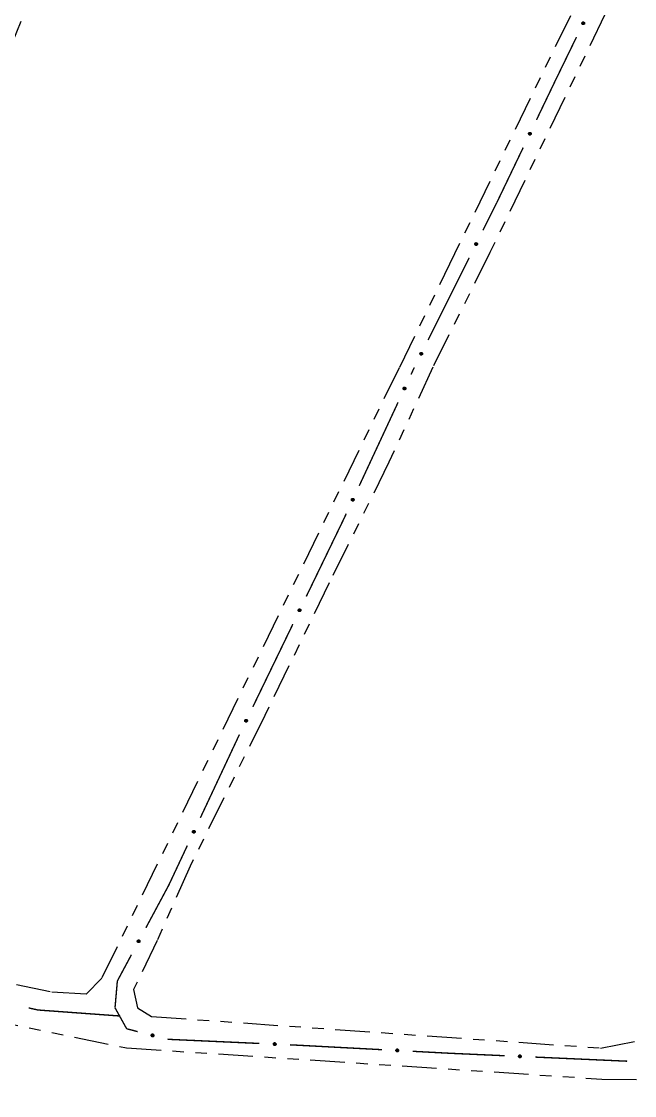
# Model space of a CAD drawing. Extents: x 203665 to 205970, y 4870865 to 4873745.
# Drawn here: x 204281.9 to 204361.8, y 4872053.6 to 4872193.6 of the extents above; entities that cross this region are included whole.
import ezdxf

# ---------------------------------------------------------------- set-up
doc = ezdxf.new("R2010")
doc.units = 0
doc.header["$LTSCALE"] = 1.5
doc.header["$MEASUREMENT"] = 0
doc.linetypes.add('TRACO_25', pattern=[8, 3, -1, 1, -1, 1, -1])
doc.layers.add('SV-EIXO-RUA-N-PAV', color=6, linetype='CONTINUOUS')
doc.layers.add('SV-RUA-NAO-PAV', color=7, linetype='CONTINUOUS')

msp = doc.modelspace()

# ---------------------------------------------------------------- linework, layer by layer
at = {"layer": 'SV-EIXO-RUA-N-PAV'}
for points in [[(204355.314486, 4872193.486355), (204355.33112, 4872193.440363), (204355.336011, 4872193.397433), (204355.329785, 4872193.360453), (204355.315763, 4872193.329209), (204355.297817, 4872193.298861), (204355.272973, 4872193.272256), (204355.238858, 4872193.248835), (204355.192838, 4872193.231825), (204355.148531, 4872193.229705), (204355.11195, 4872193.233869), (204355.078529, 4872193.246615), (204355.049339, 4872193.264543), (204355.022557, 4872193.291263), (204354.99916, 4872193.326067), (204354.983175, 4872193.372756), (204354.978669, 4872193.414876), (204354.98563, 4872193.450487), (204354.998657, 4872193.484005), (204355.01735, 4872193.514768), (204355.041888, 4872193.540743), (204355.076972, 4872193.564238), (204355.123263, 4872193.579404), (204355.165221, 4872193.584378), (204355.20092, 4872193.577918), (204355.23363, 4872193.56435), (204355.264288, 4872193.546721), (204355.292072, 4872193.522861), (204355.314486, 4872193.486355)], [(204348.356128, 4872179.079428), (204348.373019, 4872179.033529), (204348.378151, 4872178.990627), (204348.372132, 4872178.953613), (204348.358284, 4872178.922291), (204348.340508, 4872178.891843), (204348.315813, 4872178.8651), (204348.28183, 4872178.841488), (204348.235906, 4872178.824221), (204348.191612, 4872178.821853), (204348.155007, 4872178.825813), (204348.121516, 4872178.838372), (204348.092227, 4872178.856136), (204348.065295, 4872178.882706), (204348.041703, 4872178.917378), (204348.025458, 4872178.963977), (204348.020716, 4872179.006071), (204348.027478, 4872179.04172), (204348.040317, 4872179.07531), (204348.058838, 4872179.106178), (204348.08323, 4872179.13229), (204348.118182, 4872179.15598), (204348.164388, 4872179.171405), (204348.206318, 4872179.176614), (204348.242052, 4872179.170354), (204348.274838, 4872179.156969), (204348.305593, 4872179.139512), (204348.33351, 4872179.115807), (204348.356128, 4872179.079428)], [(204341.351732, 4872164.692603), (204341.367853, 4872164.646428), (204341.372266, 4872164.603446), (204341.365628, 4872164.566538), (204341.351258, 4872164.535452), (204341.332975, 4872164.505306), (204341.307837, 4872164.478979), (204341.273463, 4872164.45594), (204341.227257, 4872164.439443), (204341.182929, 4872164.437817), (204341.146396, 4872164.442388), (204341.113119, 4872164.455506), (204341.084131, 4872164.473757), (204341.057648, 4872164.500774), (204341.03464, 4872164.535836), (204341.019177, 4872164.5827), (204341.015139, 4872164.624868), (204341.022497, 4872164.660399), (204341.035896, 4872164.69377), (204341.054931, 4872164.724323), (204341.079756, 4872164.750024), (204341.1151, 4872164.773126), (204341.161557, 4872164.787775), (204341.203568, 4872164.792282), (204341.239193, 4872164.785425), (204341.27175, 4872164.771494), (204341.302209, 4872164.753524), (204341.329726, 4872164.729356), (204341.351732, 4872164.692603)], [(204334.195937, 4872150.381957), (204334.212058, 4872150.335782), (204334.216471, 4872150.2928), (204334.209833, 4872150.255892), (204334.195463, 4872150.224806), (204334.17718, 4872150.19466), (204334.152042, 4872150.168333), (204334.117668, 4872150.145294), (204334.071462, 4872150.128797), (204334.027134, 4872150.12717), (204333.990601, 4872150.131742), (204333.957324, 4872150.14486), (204333.928336, 4872150.163111), (204333.901853, 4872150.190128), (204333.878845, 4872150.22519), (204333.863382, 4872150.272054), (204333.859344, 4872150.314222), (204333.866702, 4872150.349753), (204333.880101, 4872150.383124), (204333.899136, 4872150.413677), (204333.923961, 4872150.439377), (204333.959305, 4872150.46248), (204334.005762, 4872150.477129), (204334.047773, 4872150.481636), (204334.083398, 4872150.474779), (204334.115955, 4872150.460848), (204334.146414, 4872150.442878), (204334.173931, 4872150.41871), (204334.195937, 4872150.381957)], [(204331.701455, 4872145.696095), (204331.684033, 4872145.741795), (204331.678405, 4872145.784635), (204331.683994, 4872145.821716), (204331.697478, 4872145.853196), (204331.7149, 4872145.883848), (204331.739283, 4872145.910876), (204331.77299, 4872145.93488), (204331.818711, 4872145.952678), (204331.862975, 4872145.955559), (204331.899623, 4872145.952024), (204331.933258, 4872145.939854), (204331.962751, 4872145.922431), (204331.989989, 4872145.896175), (204332.01398, 4872145.861778), (204332.030765, 4872145.815371), (204332.035994, 4872145.773334), (204332.029646, 4872145.737609), (204332.017197, 4872145.703872), (204331.999035, 4872145.672792), (204331.974948, 4872145.646399), (204331.940272, 4872145.622305), (204331.894249, 4872145.606346), (204331.852382, 4872145.600652), (204331.816577, 4872145.606497), (204331.783639, 4872145.619501), (204331.752683, 4872145.636601), (204331.724493, 4872145.65998), (204331.701455, 4872145.696095)], [(204324.953763, 4872131.188557), (204324.936341, 4872131.234257), (204324.930713, 4872131.277097), (204324.936302, 4872131.314178), (204324.949786, 4872131.345658), (204324.967208, 4872131.37631), (204324.991591, 4872131.403338), (204325.025298, 4872131.427342), (204325.071019, 4872131.44514), (204325.115283, 4872131.448021), (204325.151931, 4872131.444486), (204325.185566, 4872131.432316), (204325.215059, 4872131.414893), (204325.242297, 4872131.388637), (204325.266288, 4872131.35424), (204325.283073, 4872131.307833), (204325.288302, 4872131.265796), (204325.281954, 4872131.230071), (204325.269505, 4872131.196334), (204325.251343, 4872131.165255), (204325.227256, 4872131.138861), (204325.19258, 4872131.114768), (204325.146557, 4872131.098808), (204325.10469, 4872131.093114), (204325.068885, 4872131.098959), (204325.035947, 4872131.111963), (204325.004991, 4872131.129063), (204324.976801, 4872131.152442), (204324.953763, 4872131.188557)], [(204318.022143, 4872116.770151), (204318.005423, 4872116.816112), (204318.000451, 4872116.859033), (204318.006608, 4872116.896025), (204318.020572, 4872116.927294), (204318.038461, 4872116.957676), (204318.063255, 4872116.984328), (204318.097326, 4872117.007812), (204318.143314, 4872117.024909), (204318.187617, 4872117.027112), (204318.224206, 4872117.023016), (204318.257651, 4872117.010333), (204318.286873, 4872116.99246), (204318.313706, 4872116.96579), (204318.337169, 4872116.93103), (204318.35324, 4872116.884372), (204318.357826, 4872116.84226), (204318.350931, 4872116.806636), (204318.337967, 4872116.773094), (204318.319332, 4872116.742296), (204318.294843, 4872116.716274), (204318.259803, 4872116.692714), (204318.213541, 4872116.677461), (204318.171592, 4872116.672408), (204318.13588, 4872116.678801), (204318.103145, 4872116.692307), (204318.072455, 4872116.709879), (204318.044626, 4872116.733688), (204318.022143, 4872116.770151)], [(204311.053168, 4872102.367603), (204311.036448, 4872102.413564), (204311.031476, 4872102.456485), (204311.037633, 4872102.493477), (204311.051597, 4872102.524746), (204311.069486, 4872102.555128), (204311.09428, 4872102.58178), (204311.128351, 4872102.605264), (204311.174339, 4872102.622361), (204311.218642, 4872102.624564), (204311.255231, 4872102.620468), (204311.288676, 4872102.607785), (204311.317899, 4872102.589912), (204311.344731, 4872102.563242), (204311.368194, 4872102.528482), (204311.384266, 4872102.481824), (204311.388851, 4872102.439712), (204311.381957, 4872102.404088), (204311.368993, 4872102.370546), (204311.350357, 4872102.339748), (204311.325869, 4872102.313726), (204311.290828, 4872102.290166), (204311.244566, 4872102.274913), (204311.202617, 4872102.26986), (204311.166906, 4872102.276253), (204311.13417, 4872102.289759), (204311.10348, 4872102.307331), (204311.075651, 4872102.331139), (204311.053168, 4872102.367603)], [(204304.238518, 4872087.890049), (204304.221233, 4872087.935801), (204304.215732, 4872087.978657), (204304.221433, 4872088.015722), (204304.23501, 4872088.047161), (204304.252524, 4872088.077761), (204304.276987, 4872088.104716), (204304.310766, 4872088.128619), (204304.35654, 4872088.146281), (204304.400812, 4872088.14903), (204304.437449, 4872088.145386), (204304.471047, 4872088.133115), (204304.500488, 4872088.115604), (204304.527648, 4872088.089267), (204304.551537, 4872088.054799), (204304.568183, 4872088.008342), (204304.573287, 4872087.96629), (204304.566832, 4872087.930584), (204304.554282, 4872087.896884), (204304.536028, 4872087.865859), (204304.511862, 4872087.839537), (204304.477114, 4872087.815547), (204304.431043, 4872087.799725), (204304.38916, 4872087.794156), (204304.353373, 4872087.800108), (204304.320473, 4872087.81321), (204304.289569, 4872087.830402), (204304.261449, 4872087.853866), (204304.238518, 4872087.890049)], [(204297.042886, 4872073.612614), (204297.028102, 4872073.659234), (204297.024929, 4872073.702325), (204297.032627, 4872073.739027), (204297.047886, 4872073.769685), (204297.06703, 4872073.799292), (204297.092917, 4872073.824884), (204297.12794, 4872073.846924), (204297.174602, 4872073.862082), (204297.218958, 4872073.862431), (204297.255344, 4872073.856809), (204297.288229, 4872073.842739), (204297.31668, 4872073.82366), (204297.342374, 4872073.795891), (204297.364362, 4872073.760181), (204297.378469, 4872073.712891), (204297.38129, 4872073.670624), (204297.372912, 4872073.63532), (204297.358557, 4872073.602349), (204297.33865, 4872073.572357), (204297.313095, 4872073.547382), (204297.2771, 4872073.525308), (204297.23024, 4872073.512002), (204297.188116, 4872073.508708), (204297.152704, 4872073.516588), (204297.120562, 4872073.531452), (204297.090633, 4872073.550291), (204297.063824, 4872073.575242), (204297.042886, 4872073.612614)], [(204299.124508, 4872061.262135), (204299.082758, 4872061.236659), (204299.041667, 4872061.223302), (204299.004189, 4872061.222026), (204298.970776, 4872061.229533), (204298.937457, 4872061.241064), (204298.906431, 4872061.260101), (204298.876675, 4872061.288857), (204298.850826, 4872061.330559), (204298.839909, 4872061.373552), (204298.836692, 4872061.410229), (204298.842514, 4872061.445521), (204298.854258, 4872061.4777), (204298.875098, 4872061.509275), (204298.904535, 4872061.539145), (204298.947096, 4872061.564122), (204298.98747, 4872061.576941), (204299.023754, 4872061.577224), (204299.059197, 4872061.571146), (204299.093071, 4872061.558966), (204299.12342, 4872061.540104), (204299.153441, 4872061.510412), (204299.177537, 4872061.468077), (204299.190782, 4872061.427954), (204299.191574, 4872061.391684), (204299.184805, 4872061.356925), (204299.173646, 4872061.323367), (204299.155808, 4872061.291381), (204299.124508, 4872061.262135)], [(204315.073254, 4872060.150277), (204315.037607, 4872060.116791), (204315.000122, 4872060.095301), (204314.963699, 4872060.086376), (204314.929457, 4872060.086881), (204314.894484, 4872060.091344), (204314.860216, 4872060.103623), (204314.825201, 4872060.125675), (204314.791359, 4872060.161199), (204314.771868, 4872060.201045), (204314.761208, 4872060.236285), (204314.759679, 4872060.272021), (204314.764583, 4872060.305924), (204314.778515, 4872060.341097), (204314.80121, 4872060.376363), (204314.837753, 4872060.409528), (204314.874646, 4872060.430344), (204314.910103, 4872060.438052), (204314.94604, 4872060.439362), (204314.98169, 4872060.434378), (204315.015259, 4872060.422131), (204315.050725, 4872060.399217), (204315.08298, 4872060.362715), (204315.104162, 4872060.326155), (204315.112366, 4872060.290816), (204315.112859, 4872060.255407), (204315.108809, 4872060.220275), (204315.0979, 4872060.185314), (204315.073254, 4872060.150277)], [(204331.050948, 4872059.322835), (204331.015049, 4872059.28962), (204330.977403, 4872059.268414), (204330.940914, 4872059.259764), (204330.906676, 4872059.260528), (204330.871738, 4872059.265255), (204330.837564, 4872059.277792), (204330.802717, 4872059.300109), (204330.769144, 4872059.335887), (204330.749955, 4872059.375879), (204330.739561, 4872059.411199), (204330.738302, 4872059.446946), (204330.743463, 4872059.48081), (204330.75766, 4872059.515878), (204330.78062, 4872059.550971), (204330.817413, 4872059.583859), (204330.854463, 4872059.604396), (204330.889977, 4872059.611835), (204330.925922, 4872059.612873), (204330.961534, 4872059.60762), (204330.995009, 4872059.59512), (204331.030301, 4872059.571938), (204331.06228, 4872059.535193), (204331.083185, 4872059.498475), (204331.091121, 4872059.463075), (204331.091346, 4872059.427663), (204331.087031, 4872059.392562), (204331.075859, 4872059.357685), (204331.050948, 4872059.322835)], [(204347.033156, 4872058.552174), (204346.997533, 4872058.518662), (204346.960065, 4872058.497145), (204346.923648, 4872058.488193), (204346.889405, 4872058.488674), (204346.854429, 4872058.493111), (204346.820152, 4872058.505365), (204346.785121, 4872058.527392), (204346.751254, 4872058.562891), (204346.731734, 4872058.602723), (204346.721048, 4872058.637956), (204346.719493, 4872058.673691), (204346.724373, 4872058.707597), (204346.738279, 4872058.742781), (204346.760948, 4872058.778063), (204346.797468, 4872058.811254), (204346.834346, 4872058.832097), (204346.869797, 4872058.839831), (204346.905733, 4872058.841167), (204346.941387, 4872058.836208), (204346.974964, 4872058.823986), (204347.010447, 4872058.801097), (204347.042729, 4872058.764619), (204347.063937, 4872058.728074), (204347.072167, 4872058.692741), (204347.072685, 4872058.657333), (204347.068661, 4872058.622198), (204347.057777, 4872058.587229), (204347.033156, 4872058.552174)]]:
    msp.add_lwpolyline(points, close=True, dxfattribs=at)
for points in [[(204355.01735, 4872193.514768), (204354.978669, 4872193.414876)], [(204355.041888, 4872193.540743), (204354.983175, 4872193.372756)], [(204355.028293, 4872193.523575), (204354.983287, 4872193.3998)], [(204355.059162, 4872193.546498), (204354.994142, 4872193.356591)], [(204355.076972, 4872193.564238), (204354.99916, 4872193.326067)], [(204355.099814, 4872193.567699), (204355.011729, 4872193.311627)], [(204355.123263, 4872193.579404), (204355.022557, 4872193.291263)], [(204355.142392, 4872193.580377), (204355.037073, 4872193.282615)], [(204355.165221, 4872193.584378), (204355.049339, 4872193.264543)], [(204355.180862, 4872193.578363), (204355.064803, 4872193.258513)], [(204355.20092, 4872193.577918), (204355.078529, 4872193.246615)], [(204355.215751, 4872193.568987), (204355.093658, 4872193.242966)], [(204355.23363, 4872193.56435), (204355.11195, 4872193.233869)], [(204355.248288, 4872193.55165), (204355.134019, 4872193.235481)], [(204355.264288, 4872193.546721), (204355.148531, 4872193.229705)], [(204355.275984, 4872193.530599), (204355.173085, 4872193.234695)], [(204355.292072, 4872193.522861), (204355.192838, 4872193.231825)], [(204355.301294, 4872193.504638), (204355.215697, 4872193.244322)], [(204355.314486, 4872193.486355), (204355.238858, 4872193.248835)], [(204355.322529, 4872193.460935), (204355.25877, 4872193.267381)], [(204355.33112, 4872193.440363), (204355.272973, 4872193.272256)], [(204355.334014, 4872193.415902), (204355.288378, 4872193.293951)], [(204355.336011, 4872193.397433), (204355.297817, 4872193.298861)], [(204348.058838, 4872179.106178), (204348.020716, 4872179.006071)], [(204348.069731, 4872179.115046), (204348.025419, 4872178.991021)], [(204348.08323, 4872179.13229), (204348.025458, 4872178.963977)], [(204348.100471, 4872179.138141), (204348.036515, 4872178.947874)], [(204348.118182, 4872179.15598), (204348.041703, 4872178.917378)], [(204348.141005, 4872179.159569), (204348.054354, 4872178.903008)], [(204348.164388, 4872179.171405), (204348.065295, 4872178.882706)], [(204348.183511, 4872179.172485), (204348.079859, 4872178.874139)], [(204348.206318, 4872179.176614), (204348.092227, 4872178.856136)], [(204348.221991, 4872179.170687), (204348.107723, 4872178.850192)], [(204348.242052, 4872179.170354), (204348.121516, 4872178.838372)], [(204348.256933, 4872179.161506), (204348.136665, 4872178.834807)], [(204348.274838, 4872179.156969), (204348.155007, 4872178.825813)], [(204348.289566, 4872179.144352), (204348.177068, 4872178.827548)], [(204348.305593, 4872179.139512), (204348.191612, 4872178.821853)], [(204348.31738, 4872179.123455), (204348.216137, 4872178.82698)], [(204348.33351, 4872179.115807), (204348.235906, 4872178.824221)], [(204348.342834, 4872179.097637), (204348.258695, 4872178.836846)], [(204348.356128, 4872179.079428), (204348.28183, 4872178.841488)], [(204348.364313, 4872179.054053), (204348.301638, 4872178.860145)], [(204348.373019, 4872179.033529), (204348.315813, 4872178.8651)], [(204348.37605, 4872179.009085), (204348.331097, 4872178.886881)], [(204348.378151, 4872178.990627), (204348.340508, 4872178.891843)], [(204341.054931, 4872164.724323), (204341.015139, 4872164.624868)], [(204341.079756, 4872164.750024), (204341.019177, 4872164.5827)], [(204341.065971, 4872164.733007), (204341.01959, 4872164.609742)], [(204341.097093, 4872164.755585), (204341.029963, 4872164.566415)], [(204341.1151, 4872164.773126), (204341.03464, 4872164.535836)], [(204341.137979, 4872164.776332), (204341.047048, 4872164.521257)], [(204341.161557, 4872164.787775), (204341.057648, 4872164.500774)], [(204341.180696, 4872164.788536), (204341.072067, 4872164.491965)], [(204341.203568, 4872164.792282), (204341.084131, 4872164.473757)], [(204341.219141, 4872164.786094), (204341.099527, 4872164.467555)], [(204341.239193, 4872164.785425), (204341.113119, 4872164.455506)], [(204341.253924, 4872164.776329), (204341.128207, 4872164.451688)], [(204341.27175, 4872164.771494), (204341.146396, 4872164.442388)], [(204341.286266, 4872164.758631), (204341.168482, 4872164.443754)], [(204341.302209, 4872164.753524), (204341.182929, 4872164.437817)], [(204341.313725, 4872164.737273), (204341.207537, 4872164.442533)], [(204341.329726, 4872164.729356), (204341.227257, 4872164.439443)], [(204341.338744, 4872164.711032), (204341.250254, 4872164.451685)], [(204341.351732, 4872164.692603), (204341.273463, 4872164.45594)], [(204341.359491, 4872164.667095), (204341.293581, 4872164.474263)], [(204341.367853, 4872164.646428), (204341.307837, 4872164.478979)], [(204341.370474, 4872164.621937), (204341.323483, 4872164.500502)], [(204341.372266, 4872164.603446), (204341.332975, 4872164.505306)], [(204333.899136, 4872150.413677), (204333.859344, 4872150.314222)], [(204333.923961, 4872150.439377), (204333.863382, 4872150.272054)], [(204333.910176, 4872150.422361), (204333.863795, 4872150.299095)], [(204333.941298, 4872150.444939), (204333.874168, 4872150.255768)], [(204333.959305, 4872150.46248), (204333.878845, 4872150.22519)], [(204333.982184, 4872150.465686), (204333.891253, 4872150.210611)], [(204334.005762, 4872150.477129), (204333.901853, 4872150.190128)], [(204334.024901, 4872150.477889), (204333.916272, 4872150.181319)], [(204334.047773, 4872150.481636), (204333.928336, 4872150.163111)], [(204334.063346, 4872150.475447), (204333.943732, 4872150.156909)], [(204334.083398, 4872150.474779), (204333.957324, 4872150.14486)], [(204334.098129, 4872150.465683), (204333.972412, 4872150.141042)], [(204334.115955, 4872150.460848), (204333.990601, 4872150.131742)], [(204334.130471, 4872150.447985), (204334.012687, 4872150.133108)], [(204334.146414, 4872150.442878), (204334.027134, 4872150.12717)], [(204334.15793, 4872150.426626), (204334.051742, 4872150.131887)], [(204334.173931, 4872150.41871), (204334.071462, 4872150.128797)], [(204334.182949, 4872150.400386), (204334.094459, 4872150.141039)], [(204334.195937, 4872150.381957), (204334.117668, 4872150.145294)], [(204334.203696, 4872150.356448), (204334.137786, 4872150.163616)], [(204334.212058, 4872150.335782), (204334.152042, 4872150.168333)], [(204334.214679, 4872150.311291), (204334.167688, 4872150.189856)], [(204334.216471, 4872150.2928), (204334.17718, 4872150.19466)], [(204331.678405, 4872145.784635), (204331.7149, 4872145.883848)], [(204331.680719, 4872145.766202), (204331.724253, 4872145.888919)], [(204331.684033, 4872145.741795), (204331.739283, 4872145.910876)], [(204331.692976, 4872145.721374), (204331.7534, 4872145.915995)], [(204331.701455, 4872145.696095), (204331.77299, 4872145.93488)], [(204331.714959, 4872145.678042), (204331.79607, 4872145.93979)], [(204331.724493, 4872145.65998), (204331.818711, 4872145.952678)], [(204331.740711, 4872145.65252), (204331.838511, 4872145.950148)], [(204331.752683, 4872145.636601), (204331.862975, 4872145.955559)], [(204331.768765, 4872145.631947), (204331.877584, 4872145.950033)], [(204331.783639, 4872145.619501), (204331.899623, 4872145.952024)], [(204331.801595, 4872145.615172), (204331.918068, 4872145.943243)], [(204331.816577, 4872145.606497), (204331.933258, 4872145.939854)], [(204331.83664, 4872145.606397), (204331.947186, 4872145.928194)], [(204331.852382, 4872145.600652), (204331.962751, 4872145.922431)], [(204331.875139, 4872145.605044), (204331.975326, 4872145.904572)], [(204331.894249, 4872145.606346), (204331.989989, 4872145.896175)], [(204331.917493, 4872145.618453), (204332.001165, 4872145.876)], [(204331.940272, 4872145.622305), (204332.01398, 4872145.861778)], [(204331.957775, 4872145.640349), (204332.019522, 4872145.831344)], [(204331.974948, 4872145.646399), (204332.030765, 4872145.815371)], [(204331.988245, 4872145.663799), (204332.031117, 4872145.788329)], [(204331.999035, 4872145.672792), (204332.035994, 4872145.773334)], [(204324.930713, 4872131.277097), (204324.967208, 4872131.37631)], [(204324.933027, 4872131.258664), (204324.976561, 4872131.381381)], [(204324.936341, 4872131.234257), (204324.991591, 4872131.403338)], [(204324.945284, 4872131.213836), (204325.005708, 4872131.408457)], [(204324.953763, 4872131.188557), (204325.025298, 4872131.427342)], [(204324.967267, 4872131.170504), (204325.048378, 4872131.432252)], [(204324.976801, 4872131.152442), (204325.071019, 4872131.44514)], [(204324.993019, 4872131.144982), (204325.090819, 4872131.44261)], [(204325.004991, 4872131.129063), (204325.115283, 4872131.448021)], [(204325.021073, 4872131.124409), (204325.129892, 4872131.442495)], [(204325.035947, 4872131.111963), (204325.151931, 4872131.444486)], [(204325.053903, 4872131.107635), (204325.170376, 4872131.435705)], [(204325.068885, 4872131.098959), (204325.185566, 4872131.432316)], [(204325.088948, 4872131.098859), (204325.199494, 4872131.420657)], [(204325.10469, 4872131.093114), (204325.215059, 4872131.414893)], [(204325.127447, 4872131.097506), (204325.227634, 4872131.397034)], [(204325.146557, 4872131.098808), (204325.242297, 4872131.388637)], [(204325.169801, 4872131.110915), (204325.253473, 4872131.368462)], [(204325.19258, 4872131.114768), (204325.266288, 4872131.35424)], [(204325.210083, 4872131.132811), (204325.27183, 4872131.323807)], [(204325.227256, 4872131.138861), (204325.283073, 4872131.307833)], [(204325.240554, 4872131.156261), (204325.283425, 4872131.280791)], [(204325.251343, 4872131.165255), (204325.288302, 4872131.265796)], [(204318.000451, 4872116.859033), (204318.038461, 4872116.957676)], [(204318.002483, 4872116.840567), (204318.04789, 4872116.962603)], [(204318.005423, 4872116.816112), (204318.063255, 4872116.984328)], [(204318.014053, 4872116.795556), (204318.077448, 4872116.989229)], [(204318.022143, 4872116.770151), (204318.097326, 4872117.007812)], [(204318.03537, 4872116.751893), (204318.120478, 4872117.012369)], [(204318.044626, 4872116.733688), (204318.143314, 4872117.024909)], [(204318.060728, 4872116.72598), (204318.163072, 4872117.022076)], [(204318.072455, 4872116.709879), (204318.187617, 4872117.027112)], [(204318.088463, 4872116.70498), (204318.202139, 4872117.021363)], [(204318.103145, 4872116.692307), (204318.224206, 4872117.023016)], [(204318.121033, 4872116.687705), (204318.242514, 4872117.013954)], [(204318.13588, 4872116.678801), (204318.257651, 4872117.010333)], [(204318.15594, 4872116.678393), (204318.271399, 4872116.998461)], [(204318.171592, 4872116.672408), (204318.286873, 4872116.99246)], [(204318.194413, 4872116.676452), (204318.299174, 4872116.974411)], [(204318.213541, 4872116.677461), (204318.313706, 4872116.96579)], [(204318.236967, 4872116.68921), (204318.324572, 4872116.945447)], [(204318.259803, 4872116.692714), (204318.337169, 4872116.93103)], [(204318.27758, 4872116.710487), (204318.342243, 4872116.900515)], [(204318.294843, 4872116.716274), (204318.35324, 4872116.884372)], [(204318.308406, 4872116.733468), (204318.353179, 4872116.857327)], [(204318.319332, 4872116.742296), (204318.357826, 4872116.84226)], [(204311.031476, 4872102.456485), (204311.069486, 4872102.555128)], [(204311.033508, 4872102.438019), (204311.078915, 4872102.560055)], [(204311.036448, 4872102.413564), (204311.09428, 4872102.58178)], [(204311.045078, 4872102.393008), (204311.108474, 4872102.586681)], [(204311.053168, 4872102.367603), (204311.128351, 4872102.605264)], [(204311.066395, 4872102.349345), (204311.151503, 4872102.609821)], [(204311.075651, 4872102.331139), (204311.174339, 4872102.622361)], [(204311.091753, 4872102.323432), (204311.194097, 4872102.619528)], [(204311.10348, 4872102.307331), (204311.218642, 4872102.624564)], [(204311.119489, 4872102.302432), (204311.233165, 4872102.618815)], [(204311.13417, 4872102.289759), (204311.255231, 4872102.620468)], [(204311.152058, 4872102.285157), (204311.27354, 4872102.611406)], [(204311.166906, 4872102.276253), (204311.288676, 4872102.607785)], [(204311.186965, 4872102.275845), (204311.302424, 4872102.595913)], [(204311.202617, 4872102.26986), (204311.317899, 4872102.589912)], [(204311.225438, 4872102.273904), (204311.330199, 4872102.571863)], [(204311.244566, 4872102.274913), (204311.344731, 4872102.563242)], [(204311.267992, 4872102.286662), (204311.355597, 4872102.542899)], [(204311.290828, 4872102.290166), (204311.368194, 4872102.528482)], [(204311.308605, 4872102.307939), (204311.373269, 4872102.497967)], [(204311.325869, 4872102.313726), (204311.384266, 4872102.481824)], [(204311.339431, 4872102.33092), (204311.384204, 4872102.454779)], [(204311.350357, 4872102.339748), (204311.388851, 4872102.439712)], [(204304.215732, 4872087.978657), (204304.252524, 4872088.077761)], [(204304.217992, 4872087.960218), (204304.261891, 4872088.082804)], [(204304.221233, 4872087.935801), (204304.276987, 4872088.104716)], [(204304.230115, 4872087.915353), (204304.291119, 4872088.109793)], [(204304.238518, 4872087.890049), (204304.310766, 4872088.128619)], [(204304.251969, 4872087.871955), (204304.33386, 4872088.133461)], [(204304.261449, 4872087.853866), (204304.35654, 4872088.146281)], [(204304.277644, 4872087.846357), (204304.376331, 4872088.143692)], [(204304.289569, 4872087.830402), (204304.400812, 4872088.14903)], [(204304.305636, 4872087.825701), (204304.415405, 4872088.143461)], [(204304.320473, 4872087.81321), (204304.437449, 4872088.145386)], [(204304.338416, 4872087.808828), (204304.455868, 4872088.136549)], [(204304.353373, 4872087.800108), (204304.471047, 4872088.133115)], [(204304.373436, 4872087.799948), (204304.484941, 4872088.121414)], [(204304.38916, 4872087.794156), (204304.500488, 4872088.115604)], [(204304.41193, 4872087.79848), (204304.513011, 4872088.097708)], [(204304.431043, 4872087.799725), (204304.527648, 4872088.089267)], [(204304.454323, 4872087.811762), (204304.538763, 4872088.069059)], [(204304.477114, 4872087.815547), (204304.551537, 4872088.054799)], [(204304.494671, 4872087.833538), (204304.556987, 4872088.024349)], [(204304.511862, 4872087.839537), (204304.568183, 4872088.008342)], [(204304.525211, 4872087.856897), (204304.568454, 4872087.981299)], [(204304.536028, 4872087.865859), (204304.573287, 4872087.96629)], [(204297.024929, 4872073.702325), (204297.06703, 4872073.799292)], [(204297.026187, 4872073.68379), (204297.076657, 4872073.803821)], [(204297.028102, 4872073.659234), (204297.092917, 4872073.824884)], [(204297.035865, 4872073.638335), (204297.107303, 4872073.829188)], [(204297.042886, 4872073.612614), (204297.12794, 4872073.846924)], [(204297.055337, 4872073.593818), (204297.151262, 4872073.850508)], [(204297.063824, 4872073.575242), (204297.174602, 4872073.862082)], [(204297.07959, 4872073.566868), (204297.194225, 4872073.858426)], [(204297.090633, 4872073.550291), (204297.218958, 4872073.862431)], [(204297.106423, 4872073.544727), (204297.233228, 4872073.85608)], [(204297.120562, 4872073.531452), (204297.255344, 4872073.856809)], [(204297.138241, 4872073.526105), (204297.273258, 4872073.846989)], [(204297.152704, 4872073.516588), (204297.288229, 4872073.842739)], [(204297.172729, 4872073.515342), (204297.301469, 4872073.830303)], [(204297.188116, 4872073.508708), (204297.31668, 4872073.82366)], [(204297.211087, 4872073.511794), (204297.328215, 4872073.805112)], [(204297.23024, 4872073.512002), (204297.342374, 4872073.795891)], [(204297.254137, 4872073.522762), (204297.352379, 4872073.775111)], [(204297.2771, 4872073.525308), (204297.364362, 4872073.760181)], [(204297.295604, 4872073.542322), (204297.368157, 4872073.72948)], [(204297.313095, 4872073.547382), (204297.378469, 4872073.712891)], [(204297.327364, 4872073.563994), (204297.377277, 4872073.685873)], [(204297.33865, 4872073.572357), (204297.38129, 4872073.670624)], [(204299.184805, 4872061.356925), (204298.836692, 4872061.410229)], [(204299.173646, 4872061.323367), (204298.839909, 4872061.373552)], [(204299.185781, 4872061.375369), (204298.841957, 4872061.429968)], [(204299.191574, 4872061.391684), (204298.842514, 4872061.445521)], [(204299.175284, 4872061.340028), (204298.842674, 4872061.388925)], [(204299.160181, 4872061.308689), (204298.849697, 4872061.350487)], [(204299.155808, 4872061.291381), (204298.850826, 4872061.330559)], [(204299.188009, 4872061.411428), (204298.851434, 4872061.461344)], [(204299.190782, 4872061.427954), (204298.854258, 4872061.4777)], [(204299.182307, 4872061.449526), (204298.86952, 4872061.493326)], [(204299.177537, 4872061.468077), (204298.875098, 4872061.509275)], [(204299.161389, 4872061.488719), (204298.892892, 4872061.523947)], [(204299.153441, 4872061.510412), (204298.904535, 4872061.539145)], [(204299.132504, 4872061.524325), (204298.933444, 4872061.550151)], [(204299.12342, 4872061.540104), (204298.947096, 4872061.564122)], [(204299.103884, 4872061.55), (204298.973619, 4872061.569408)], [(204299.093071, 4872061.558966), (204298.98747, 4872061.576941)], [(204299.139792, 4872061.278709), (204298.867632, 4872061.310652)], [(204299.124508, 4872061.262135), (204298.876675, 4872061.288857)], [(204299.101203, 4872061.249182), (204298.89882, 4872061.273045)], [(204299.082758, 4872061.236659), (204298.906431, 4872061.260101)], [(204299.059367, 4872061.228944), (204298.930763, 4872061.249333)], [(204299.041667, 4872061.223302), (204298.937457, 4872061.241064)], [(204315.112366, 4872060.290816), (204314.759679, 4872060.272021)], [(204315.112859, 4872060.255407), (204314.761208, 4872060.236285)], [(204315.110037, 4872060.273661), (204314.762318, 4872060.256684)], [(204315.104162, 4872060.326155), (204314.764583, 4872060.305924)], [(204315.104832, 4872060.309411), (204314.765169, 4872060.289337)], [(204315.107001, 4872060.236919), (204314.771427, 4872060.216658)], [(204315.108809, 4872060.220275), (204314.771868, 4872060.201045)], [(204315.091449, 4872060.345534), (204314.776321, 4872060.324344)], [(204315.08298, 4872060.362715), (204314.778515, 4872060.341097)], [(204315.098636, 4872060.20315), (204314.786173, 4872060.180473)], [(204315.0979, 4872060.185314), (204314.791359, 4872060.161199)], [(204315.062947, 4872060.379612), (204314.792927, 4872060.359103)], [(204315.050725, 4872060.399217), (204314.80121, 4872060.376363)], [(204315.084819, 4872060.16963), (204314.811886, 4872060.145156)], [(204315.073254, 4872060.150277), (204314.825201, 4872060.125675)], [(204315.027382, 4872060.408547), (204314.827252, 4872060.393057)], [(204315.015259, 4872060.422131), (204314.837753, 4872060.409528)], [(204315.053096, 4872060.132826), (204314.850115, 4872060.114734)], [(204315.037607, 4872060.116791), (204314.860216, 4872060.103623)], [(204314.99411, 4872060.427817), (204314.862631, 4872060.420134)], [(204314.98169, 4872060.434378), (204314.874646, 4872060.430344)], [(204315.016292, 4872060.104449), (204314.886238, 4872060.098067)], [(204315.000122, 4872060.095301), (204314.894484, 4872060.091344)], [(204331.091121, 4872059.463075), (204330.738302, 4872059.446946)], [(204331.091346, 4872059.427663), (204330.739561, 4872059.411199)], [(204331.088662, 4872059.445938), (204330.740826, 4872059.431589)], [(204331.083185, 4872059.498475), (204330.743463, 4872059.48081)], [(204331.083728, 4872059.481727), (204330.743923, 4872059.464219)], [(204331.085349, 4872059.409219), (204330.749631, 4872059.391495)], [(204331.087031, 4872059.392562), (204330.749955, 4872059.375879)], [(204331.070618, 4872059.517949), (204330.75534, 4872059.499141)], [(204331.06228, 4872059.535193), (204330.75766, 4872059.515878)], [(204331.076729, 4872059.375516), (204330.764104, 4872059.3552)], [(204331.075859, 4872059.357685), (204330.769144, 4872059.335887)], [(204331.042375, 4872059.552242), (204330.772207, 4872059.533774)], [(204331.030301, 4872059.571938), (204330.78062, 4872059.550971)], [(204331.062659, 4872059.342101), (204330.789549, 4872059.31969)], [(204331.050948, 4872059.322835), (204330.802717, 4872059.300109)], [(204331.00703, 4872059.581445), (204330.806788, 4872059.567468)], [(204330.995009, 4872059.59512), (204330.817413, 4872059.583859)], [(204331.030659, 4872059.305537), (204330.827547, 4872059.28898)], [(204331.015049, 4872059.28962), (204330.837564, 4872059.277792)], [(204330.973904, 4872059.600965), (204330.842371, 4872059.594276)], [(204330.961534, 4872059.60762), (204330.854463, 4872059.604396)], [(204330.993641, 4872059.277439), (204330.863543, 4872059.27204)], [(204330.977403, 4872059.268414), (204330.871738, 4872059.265255)], [(204347.072167, 4872058.692741), (204346.719493, 4872058.673691)], [(204347.072685, 4872058.657333), (204346.721048, 4872058.637956)], [(204347.06985, 4872058.675584), (204346.722144, 4872058.658355)], [(204347.063937, 4872058.728074), (204346.724373, 4872058.707597)], [(204347.064619, 4872058.711331), (204346.72497, 4872058.69101)], [(204347.06684, 4872058.63884), (204346.731281, 4872058.618336)], [(204347.068661, 4872058.622198), (204346.731734, 4872058.602723)], [(204347.05121, 4872058.747444), (204346.736098, 4872058.726026)], [(204347.042729, 4872058.764619), (204346.738279, 4872058.742781)], [(204347.0585, 4872058.605066), (204346.746054, 4872058.582162)], [(204347.057777, 4872058.587229), (204346.751254, 4872058.562891)], [(204347.022683, 4872058.781501), (204346.752678, 4872058.760797)], [(204347.010447, 4872058.801097), (204346.760948, 4872058.778063)], [(204347.044707, 4872058.571536), (204346.771792, 4872058.546864)], [(204347.033156, 4872058.552174), (204346.785121, 4872058.527392)], [(204346.987098, 4872058.810411), (204346.786979, 4872058.794776)], [(204346.974964, 4872058.823986), (204346.797468, 4872058.811254)], [(204347.013011, 4872058.534708), (204346.810044, 4872058.516469)], [(204346.997533, 4872058.518662), (204346.820152, 4872058.505365)], [(204346.953811, 4872058.829656), (204346.822338, 4872058.821878)], [(204346.941387, 4872058.836208), (204346.834346, 4872058.832097)], [(204346.976227, 4872058.506304), (204346.846178, 4872058.499828)], [(204346.960065, 4872058.497145), (204346.854429, 4872058.493111)]]:
    msp.add_lwpolyline(points, dxfattribs=at)
at = {"layer": 'SV-EIXO-RUA-N-PAV', "const_width": 0.18}
for points in [[(204354.278165, 4872191.606589), (204351.654674, 4872186.210544)], [(204351.654674, 4872186.210544), (204351.46124, 4872185.812687)], [(204351.46124, 4872185.812687), (204349.059182, 4872180.800984)], [(204347.330339, 4872177.193893), (204344.304865, 4872170.881484)], [(204344.304865, 4872170.881484), (204343.87888, 4872169.992701)], [(204343.87888, 4872169.992701), (204342.083489, 4872166.402156)], [(204340.294541, 4872162.824495), (204334.927694, 4872152.09151)], [(204332.705323, 4872147.593391), (204333.062806, 4872148.361979)], [(204333.138746, 4872148.513848), (204333.062806, 4872148.361979)], [(204325.957631, 4872133.085853), (204331.0184, 4872143.966507)], [(204319.054937, 4872118.651858), (204323.846107, 4872128.55361)], [(204323.846107, 4872128.55361), (204323.936504, 4872128.740431)], [(204323.936504, 4872128.740431), (204324.270708, 4872129.458969)], [(204312.085962, 4872104.24931), (204317.312693, 4872115.051221)], [(204309.916815, 4872099.74439), (204310.247052, 4872100.448896)], [(204310.247052, 4872100.448896), (204310.343718, 4872100.648673)], [(204305.248042, 4872089.784342), (204309.916815, 4872099.74439)], [(204301.120751, 4872080.979453), (204303.550307, 4872086.162506)], [(204300.990361, 4872080.736453), (204301.120751, 4872080.979453)], [(204298.153454, 4872075.449492), (204300.990361, 4872080.736453)], [(204294.428129, 4872068.506841), (204296.262184, 4872071.924851)], [(204294.123919, 4872065.008425), (204294.417646, 4872068.386283)], [(204294.417646, 4872068.386283), (204294.428129, 4872068.506841)], [(204284.104399, 4872064.718588), (204282.865809, 4872064.989812)], [(204284.834509, 4872064.665167), (204284.104399, 4872064.718588)], [(204294.807846, 4872063.935409), (204284.834509, 4872064.665167)], [(204294.419868, 4872064.475718), (204294.123919, 4872065.008425)], [(204295.64497, 4872062.270535), (204294.419868, 4872064.475718)], [(204296.107291, 4872062.151653), (204295.64497, 4872062.270535)], [(204297.075783, 4872061.902611), (204296.107291, 4872062.151653)], [(204300.968646, 4872060.901589), (204300.949755, 4872060.906447)], [(204301.948129, 4872060.85707), (204300.968646, 4872060.901589)], [(204312.936783, 4872060.357584), (204301.948129, 4872060.85707)], [(204317.700198, 4872060.141064), (204316.932657, 4872060.175953)], [(204317.93154, 4872060.128798), (204317.700198, 4872060.141064)], [(204328.916105, 4872059.546282), (204317.93154, 4872060.128798)], [(204337.778062, 4872059.076329), (204332.910493, 4872059.334458)], [(204337.903528, 4872059.07072), (204337.778062, 4872059.076329)], [(204344.896536, 4872058.757933), (204337.903528, 4872059.07072)], [(204360.880555, 4872058.042991), (204348.892541, 4872058.579197)]]:
    msp.add_lwpolyline(points, dxfattribs=at)
at = {"layer": 'SV-RUA-NAO-PAV', "linetype": 'TRACO_25'}
for points in [[(204261.672693, 4872148.592928, 8.893217), (204280.188684, 4872189.523014, 8.893217), (204292.134485, 4872218.444426, 10.50335), (204292.951829, 4872218.75879, 10.50335), (204293.957792, 4872218.067191, 10.50335), (204295.152372, 4872217.249846, 10.50335), (204296.927425, 4872216.666845, 10.50335), (204298.580579, 4872216.511862, 8.475775), (204357.523383, 4872211.310129, 8.883278), (204358.915419, 4872209.373642, 8.883278), (204358.737043, 4872205.153146, 8.833583), (204338.383068, 4872163.343173, 7.929125), (204331.192143, 4872148.50062, 7.929125)], [(204406.221205, 4872148.487315, 7.126219), (204414.15362, 4872165.148889, 7.126219), (204429.929508, 4872198.28522, 7.756775), (204430.830597, 4872203.274446, 7.766784), (204429.460679, 4872205.124157, 7.766784), (204405.421334, 4872207.200597, 7.766784), (204389.395691, 4872208.584841, 7.843263), (204368.02154, 4872210.404359, 8.137846), (204365.535458, 4872208.583097, 8.455897), (204363.196796, 4872205.332864, 8.465836), (204342.989677, 4872163.513851, 8.465836), (204335.566811, 4872148.551095, 8.465836)], [(204256.640138, 4872148.515242, 8.893217), (204224.060671, 4872077.249453, 6.88552), (204225.627029, 4872074.638857, 6.88552), (204230.065043, 4872073.333558, 6.88552), (204295.629923, 4872059.775369, 7.479959), (204357.581513, 4872055.713658, 7.769682), (204404.754725, 4872054.911027, 7.370064), (204425.872098, 4872053.567702, 6.655804), (204431.943411, 4872054.477568, 6.655804), (204435.164262, 4872055.797367, 6.655804), (204439.01595, 4872061.016562, 6.655804), (204483.443056, 4872148.486323, 7.28636)], [(204331.151392, 4872148.488279, 7.929125), (204292.401872, 4872068.891228, 7.929125), (204290.369831, 4872066.807066, 7.649797), (204285.670757, 4872067.068126, 7.479959), (204231.892461, 4872078.554752, 7.479959), (204231.109282, 4872081.426408, 7.479959), (204233.980939, 4872086.908662, 7.479959), (204261.672693, 4872148.592928, 7.509931)], [(204335.566811, 4872148.551095, 8.465836), (204329.833227, 4872136.175841, 8.465836), (204322.059239, 4872120.411921, 8.465836), (204313.637418, 4872103.136392, 8.465836), (204303.919933, 4872083.485477, 8.465836), (204299.601051, 4872073.767992, 8.465836), (204296.552273, 4872067.410768, 7.929125), (204297.05432, 4872065.005711, 7.659788), (204298.894319, 4872063.875587, 7.659788), (204357.411124, 4872059.763952, 7.659788), (204364.670539, 4872061.173886, 7.889568), (204369.789826, 4872065.214058, 7.819635), (204405.378971, 4872146.71825, 7.126219), (204406.221205, 4872148.487315, 7.126219)]]:
    msp.add_polyline3d(points, dxfattribs=at)

doc.saveas('drawing.dxf')
